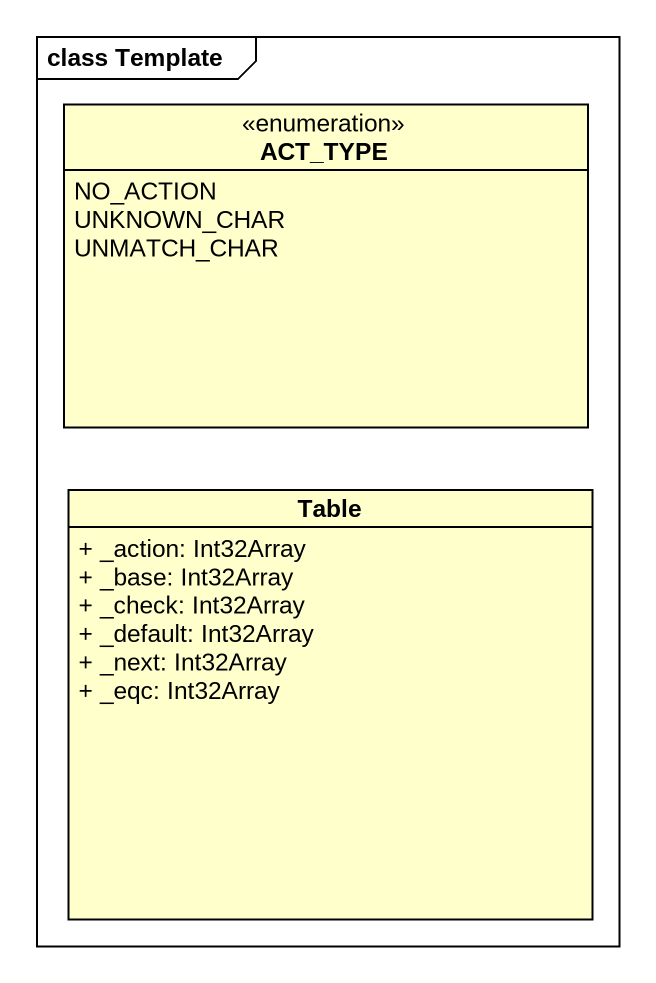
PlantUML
@startuml
mainframe class Template
hide circle
hide empty members
skinparam classAttributeIconSize 0
enum ACT_TYPE {
  NO_ACTION
  UNKNOWN_CHAR
  UNMATCH_CHAR
}
class Table {
  + _action: Int32Array
  + _base: Int32Array
  + _check: Int32Array
  + _default: Int32Array
  + _next: Int32Array
  + _eqc: Int32Array
}
@enduml
